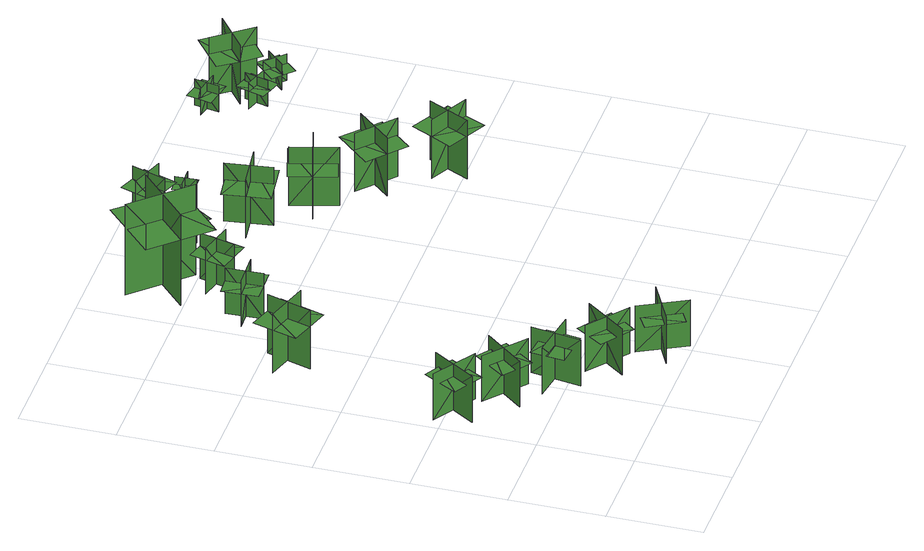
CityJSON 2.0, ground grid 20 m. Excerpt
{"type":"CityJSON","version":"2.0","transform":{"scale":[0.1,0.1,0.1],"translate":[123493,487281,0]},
"CityObjects":{
"tree1":{"type":"SolitaryVegetationObject","geometry":[{"type":"MultiSurface","lod":"1","boundaries":[[[0,1,2]],[[0,2,3]],[[4,5,6]],[[4,6,7]],[[8,9,10]],[[8,10,11]],[[8,11,12]],[[8,12,13]]]}]},
"tree2":{"type":"SolitaryVegetationObject","geometry":[{"type":"MultiSurface","lod":"1","boundaries":[[[14,15,16]],[[14,16,17]],[[18,19,20]],[[18,20,21]],[[22,23,24]],[[22,24,25]],[[22,25,26]],[[22,26,27]]]}]},
"tree3":{"type":"SolitaryVegetationObject","geometry":[{"type":"MultiSurface","lod":"1","boundaries":[[[28,29,30]],[[28,30,31]],[[32,33,34]],[[32,34,35]],[[36,37,38]],[[36,38,39]],[[36,39,40]],[[36,40,41]]]}]},
"tree4":{"type":"SolitaryVegetationObject","geometry":[{"type":"MultiSurface","lod":"1","boundaries":[[[42,43,44]],[[42,44,45]],[[46,47,48]],[[46,48,49]],[[50,51,52]],[[50,52,53]],[[50,53,54]],[[50,54,55]]]}]},
"tree5":{"type":"SolitaryVegetationObject","geometry":[{"type":"MultiSurface","lod":"1","boundaries":[[[56,57,58]],[[56,58,59]],[[60,61,62]],[[60,62,63]],[[64,65,66]],[[64,66,67]],[[64,67,68]],[[64,68,69]]]}]},
"tree6":{"type":"SolitaryVegetationObject","geometry":[{"type":"MultiSurface","lod":"1","boundaries":[[[70,71,72]],[[70,72,73]],[[74,75,76]],[[74,76,77]],[[78,79,80]],[[78,80,81]],[[78,81,82]],[[78,82,83]]]}]},
"tree7":{"type":"SolitaryVegetationObject","geometry":[{"type":"MultiSurface","lod":"1","boundaries":[[[84,85,86]],[[84,86,87]],[[88,89,90]],[[88,90,91]],[[92,93,94]],[[92,94,95]],[[92,95,96]],[[92,96,97]]]}]},
"tree8":{"type":"SolitaryVegetationObject","geometry":[{"type":"MultiSurface","lod":"1","boundaries":[[[98,99,100]],[[98,100,101]],[[102,103,104]],[[102,104,105]],[[106,107,108]],[[106,108,109]],[[106,109,110]],[[106,110,111]]]}]},
"tree9":{"type":"SolitaryVegetationObject","geometry":[{"type":"MultiSurface","lod":"1","boundaries":[[[112,113,114]],[[112,114,115]],[[116,117,118]],[[116,118,119]],[[120,121,122]],[[120,122,123]],[[120,123,124]],[[120,124,125]]]}]},
"tree10":{"type":"SolitaryVegetationObject","geometry":[{"type":"MultiSurface","lod":"1","boundaries":[[[126,127,128]],[[126,128,129]],[[130,131,132]],[[130,132,133]],[[134,135,136]],[[134,136,137]],[[134,137,138]],[[134,138,139]]]}]},
"tree11":{"type":"SolitaryVegetationObject","geometry":[{"type":"MultiSurface","lod":"1","boundaries":[[[140,141,142]],[[140,142,143]],[[144,145,146]],[[144,146,147]],[[148,149,150]],[[148,150,151]],[[148,151,152]],[[148,152,153]]]}]},
"tree12":{"type":"SolitaryVegetationObject","geometry":[{"type":"MultiSurface","lod":"1","boundaries":[[[154,155,156]],[[154,156,157]],[[158,159,160]],[[158,160,161]],[[162,163,164]],[[162,164,165]],[[162,165,166]],[[162,166,167]]]}]},
"tree13":{"type":"SolitaryVegetationObject","geometry":[{"type":"MultiSurface","lod":"1","boundaries":[[[168,169,170]],[[168,170,171]],[[172,173,174]],[[172,174,175]],[[176,177,178]],[[176,178,179]],[[176,179,180]],[[176,180,181]]]}]},
"tree14":{"type":"SolitaryVegetationObject","geometry":[{"type":"MultiSurface","lod":"1","boundaries":[[[182,183,184]],[[182,184,185]],[[186,187,188]],[[186,188,189]],[[190,191,192]],[[190,192,193]],[[190,193,194]],[[190,194,195]]]}]},
"tree15":{"type":"SolitaryVegetationObject","geometry":[{"type":"MultiSurface","lod":"1","boundaries":[[[196,197,198]],[[196,198,199]],[[200,201,202]],[[200,202,203]],[[204,205,206]],[[204,206,207]],[[204,207,208]],[[204,208,209]]]}]},
"tree16":{"type":"SolitaryVegetationObject","geometry":[{"type":"MultiSurface","lod":"1","boundaries":[[[210,211,212]],[[210,212,213]],[[214,215,216]],[[214,216,217]],[[218,219,220]],[[218,220,221]],[[218,221,222]],[[218,222,223]]]}]},
"tree17":{"type":"SolitaryVegetationObject","geometry":[{"type":"MultiSurface","lod":"1","boundaries":[[[224,225,226]],[[224,226,227]],[[228,229,230]],[[228,230,231]],[[232,233,234]],[[232,234,235]],[[232,235,236]],[[232,236,237]]]}]},
"tree18":{"type":"SolitaryVegetationObject","geometry":[{"type":"MultiSurface","lod":"1","boundaries":[[[238,239,240]],[[238,240,241]],[[242,243,244]],[[242,244,245]],[[246,247,248]],[[246,248,249]],[[246,249,250]],[[246,250,251]]]}]},
"tree19":{"type":"SolitaryVegetationObject","geometry":[{"type":"MultiSurface","lod":"1","boundaries":[[[252,253,254]],[[252,254,255]],[[256,257,258]],[[256,258,259]],[[260,261,262]],[[260,262,263]],[[260,263,264]],[[260,264,265]]]}]},
"tree20":{"type":"SolitaryVegetationObject","geometry":[{"type":"MultiSurface","lod":"1","boundaries":[[[266,267,268]],[[266,268,269]],[[270,271,272]],[[270,272,273]],[[274,275,276]],[[274,276,277]],[[274,277,278]],[[274,278,279]]]}]}
},
"vertices":[
[80,430,15],[21,338,15],[21,338,124],[80,430,124],[8,414,15],[8,414,124],[100,355,124],[100,355,15],[74,422,95],[43,440,95],[0,367,95],[32,349,95],[63,330,95],[106,404,95],
[167,347,16],[97,263,16],[97,263,124],[167,347,124],[94,340,16],[94,340,124],[178,270,124],[178,270,16],[160,340,96],[131,362,96],[80,294,96],[109,272,96],[138,250,96],[189,318,96],
[265,219,13],[158,235,13],[158,235,122],[265,219,122],[222,277,13],[222,277,122],[205,170,122],[205,170,13],[256,220,93],[260,256,93],[176,265,93],[172,229,93],[168,193,93],[252,184,93],
[254,176,14],[340,110,14],[340,110,123],[254,176,123],[264,103,14],[264,103,123],[330,190,123],[330,190,14],[261,170,94],[240,140,94],[310,92,94],[331,121,94],[351,151,94],[282,200,94],
[178,735,9],[83,764,9],[83,764,148],[178,735,148],[147,793,9],[118,698,9],[118,698,148],[147,793,148],[147,793,109],[99,808,109],[70,713,109],[118,698,109],[165,684,109],[195,779,109],
[348,101,14],[398,4,14],[398,4,123],[348,101,123],[326,31,14],[326,31,123],[423,81,123],[423,81,14],[352,92,94],[321,74,94],[363,1,94],[394,19,94],[426,37,94],[383,110,94],
[212,866,15],[290,870,15],[290,870,123],[212,866,123],[250,831,15],[247,909,15],[247,909,123],[250,831,123],[250,831,93],[289,833,93],[285,911,93],[247,909,93],[208,907,93],[212,830,93],
[360,1003,14],[255,1116,14],[255,1116,229],[360,1003,229],[364,1106,14],[251,1001,14],[251,1001,229],[364,1106,229],[364,1106,169],[312,1163,169],[198,1057,169],[251,1001,169],[304,944,169],[417,1049,169],
[378,947,13],[303,966,13],[303,966,121],[378,947,121],[352,991,13],[333,916,13],[333,916,121],[352,991,121],[352,991,91],[315,1001,91],[296,926,91],[333,916,91],[371,907,91],[390,982,91],
[471,1033,12],[408,1077,12],[408,1077,120],[471,1033,120],[463,1084,12],[418,1020,12],[418,1020,120],[463,1084,120],[463,1084,89],[431,1106,89],[386,1043,89],[418,1020,89],[450,998,89],[494,1061,89],
[563,903,18],[550,1002,18],[550,1002,156],[563,903,156],[603,956,18],[505,943,18],[505,943,156],[603,956,156],[603,956,117],[597,1005,117],[498,992,117],[505,943,117],[511,893,117],[610,906,117],
[565,1139,10],[492,1164,10],[492,1164,118],[565,1139,118],[542,1185,10],[517,1112,10],[517,1112,118],[542,1185,118],[542,1185,88],[506,1198,88],[481,1125,88],[517,1112,88],[554,1099,88],[579,1173,88],
[644,896,14],[671,800,14],[671,800,152],[644,896,152],[611,838,14],[707,865,14],[707,865,152],[611,838,152],[611,838,114],[625,790,114],[721,817,114],[707,865,114],[693,913,114],[598,886,114],
[587,1113,17],[589,1068,17],[589,1068,78],[587,1113,78],[567,1091,17],[611,1093,17],[611,1093,78],[567,1091,78],[567,1091,61],[568,1069,61],[613,1071,61],[611,1093,61],[610,1115,61],[566,1113,61],
[720,784,19],[794,718,19],[794,718,157],[720,784,157],[723,718,19],[790,792,19],[790,792,157],[723,718,157],[723,718,118],[760,685,118],[827,759,118],[790,792,118],[753,825,118],[686,751,118],
[878,676,12],[833,587,12],[833,587,151],[878,676,151],[815,655,12],[903,611,12],[903,611,151],[815,655,151],[815,655,112],[792,611,112],[881,566,112],[903,611,112],[926,655,112],[837,700,112],
[919,1121,12],[919,1121,74],[929,1173,74],[929,1173,12],[899,1151,12],[899,1151,74],[950,1141,74],[950,1141,12],[892,1153,54],[886,1127,54],[949,1114,54],[954,1140,54],[960,1166,54],[897,1179,54],
[993,1050,14],[993,1050,76],[942,1066,76],[942,1066,14],[961,1033,14],[961,1033,76],[976,1083,76],[976,1083,14],[958,1026,56],[984,1018,56],[1003,1079,56],[978,1087,56],[952,1095,56],[933,1034,56],
[983,1159,1],[1043,1079,1],[1043,1079,140],[983,1159,140],[973,1093,1],[1053,1153,1],[1053,1153,140],[973,1093,140],[973,1093,101],[1003,1054,101],[1083,1113,101],[1053,1153,101],[1023,1193,101],[944,1133,101],
[1061,1023,13],[1061,1023,75],[1023,1060,75],[1023,1060,13],[1025,1023,13],[1025,1023,75],[1061,1060,75],[1061,1060,13],[1019,1018,54],[1039,999,54],[1083,1045,54],[1064,1064,54],[1045,1082,54],[1000,1036,54]
]}
